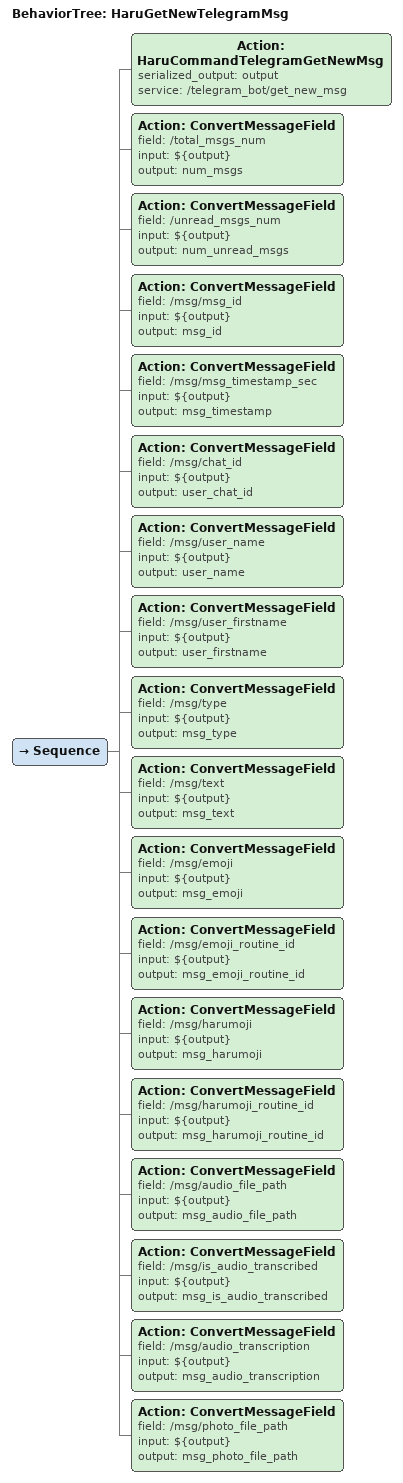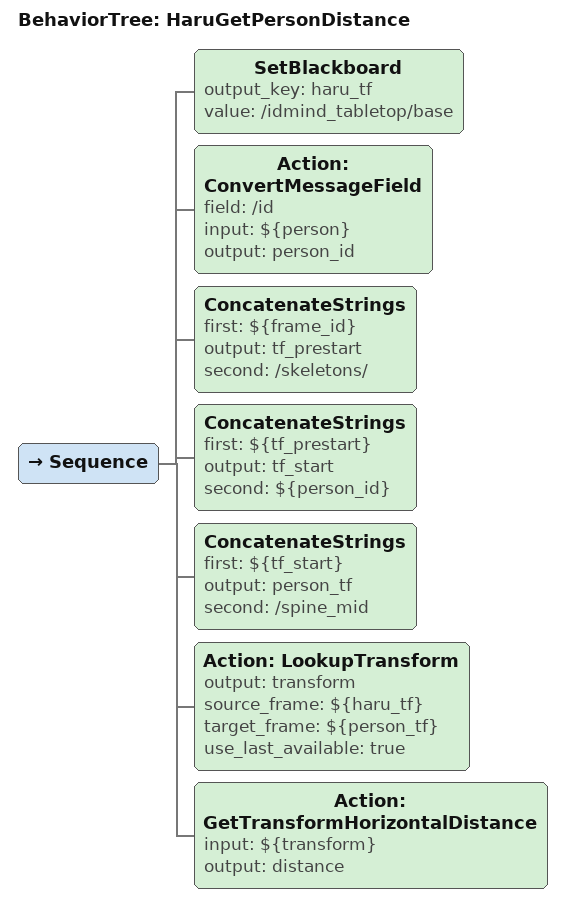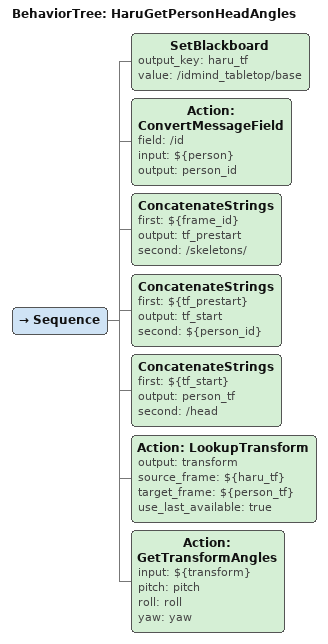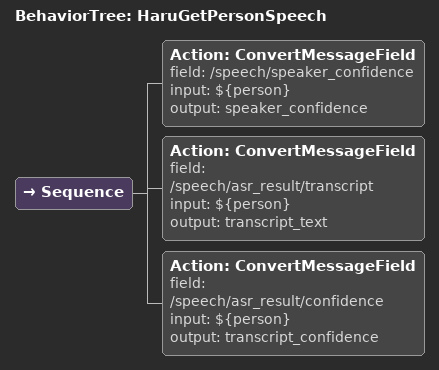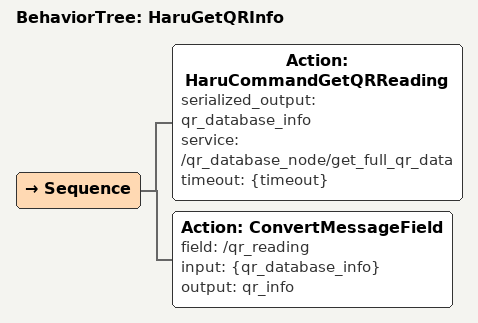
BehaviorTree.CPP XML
<BehaviorTree ID="HaruGetNewTelegramMsg">
    <Sequence>
        <Action ID="HaruCommandTelegramGetNewMsg" serialized_output="output" service="/telegram_bot/get_new_msg"/>
        <Action ID="ConvertMessageField" field="/total_msgs_num" input="${output}" output="num_msgs"/>
        <Action ID="ConvertMessageField" field="/unread_msgs_num" input="${output}" output="num_unread_msgs"/>
        <Action ID="ConvertMessageField" field="/msg/msg_id" input="${output}" output="msg_id"/>
        <Action ID="ConvertMessageField" field="/msg/msg_timestamp_sec" input="${output}" output="msg_timestamp"/>
        <Action ID="ConvertMessageField" field="/msg/chat_id" input="${output}" output="user_chat_id"/>
        <Action ID="ConvertMessageField" field="/msg/user_name" input="${output}" output="user_name"/>
        <Action ID="ConvertMessageField" field="/msg/user_firstname" input="${output}" output="user_firstname"/>
        <Action ID="ConvertMessageField" field="/msg/type" input="${output}" output="msg_type"/>
        <Action ID="ConvertMessageField" field="/msg/text" input="${output}" output="msg_text"/>
        <Action ID="ConvertMessageField" field="/msg/emoji" input="${output}" output="msg_emoji"/>
        <Action ID="ConvertMessageField" field="/msg/emoji_routine_id" input="${output}" output="msg_emoji_routine_id"/>
        <Action ID="ConvertMessageField" field="/msg/harumoji" input="${output}" output="msg_harumoji"/>
        <Action ID="ConvertMessageField" field="/msg/harumoji_routine_id" input="${output}" output="msg_harumoji_routine_id"/>
        <Action ID="ConvertMessageField" field="/msg/audio_file_path" input="${output}" output="msg_audio_file_path"/>
        <Action ID="ConvertMessageField" field="/msg/is_audio_transcribed" input="${output}" output="msg_is_audio_transcribed"/>
        <Action ID="ConvertMessageField" field="/msg/audio_transcription" input="${output}" output="msg_audio_transcription"/>
        <Action ID="ConvertMessageField" field="/msg/photo_file_path" input="${output}" output="msg_photo_file_path"/>
    </Sequence>
</BehaviorTree>

<BehaviorTree ID="HaruGetPersonDistance">
    <Sequence>
        <SetBlackboard output_key="haru_tf" value="/idmind_tabletop/base"/>
        <Action ID="ConvertMessageField" field="/id" input="${person}" output="person_id"/>
        <ConcatenateStrings first="${frame_id}" output="tf_prestart" second="/skeletons/"/>
        <ConcatenateStrings first="${tf_prestart}" output="tf_start" second="${person_id}"/>
        <ConcatenateStrings first="${tf_start}" output="person_tf" second="/spine_mid"/>
        <Action ID="LookupTransform" output="transform" source_frame="${haru_tf}" target_frame="${person_tf}" use_last_available="true"/>
        <Action ID="GetTransformHorizontalDistance" input="${transform}" output="distance"/>
    </Sequence>
</BehaviorTree>

<BehaviorTree ID="HaruGetPersonHeadAngles">
    <Sequence>
        <SetBlackboard output_key="haru_tf" value="/idmind_tabletop/base"/>
        <Action ID="ConvertMessageField" field="/id" input="${person}" output="person_id"/>
        <ConcatenateStrings first="${frame_id}" output="tf_prestart" second="/skeletons/"/>
        <ConcatenateStrings first="${tf_prestart}" output="tf_start" second="${person_id}"/>
        <ConcatenateStrings first="${tf_start}" output="person_tf" second="/head"/>
        <Action ID="LookupTransform" output="transform" source_frame="${haru_tf}" target_frame="${person_tf}" use_last_available="true"/>
        <Action ID="GetTransformAngles" input="${transform}" pitch="pitch" roll="roll" yaw="yaw"/>
    </Sequence>
</BehaviorTree>

<BehaviorTree ID="HaruGetPersonSpeech">
    <Sequence>
        <Action ID="ConvertMessageField" field="/speech/speaker_confidence" input="${person}" output="speaker_confidence"/>
        <Action ID="ConvertMessageField" field="/speech/asr_result/transcript" input="${person}" output="transcript_text"/>
        <Action ID="ConvertMessageField" field="/speech/asr_result/confidence" input="${person}" output="transcript_confidence"/>
    </Sequence>
</BehaviorTree>

<BehaviorTree ID="HaruGetQRInfo">
    <Sequence>
        <Action ID="HaruCommandGetQRReading" serialized_output="qr_database_info" service="/qr_database_node/get_full_qr_data" timeout="{timeout}"/>
        <Action ID="ConvertMessageField" field="/qr_reading" input="{qr_database_info}" output="qr_info"/>
    </Sequence>
</BehaviorTree>
